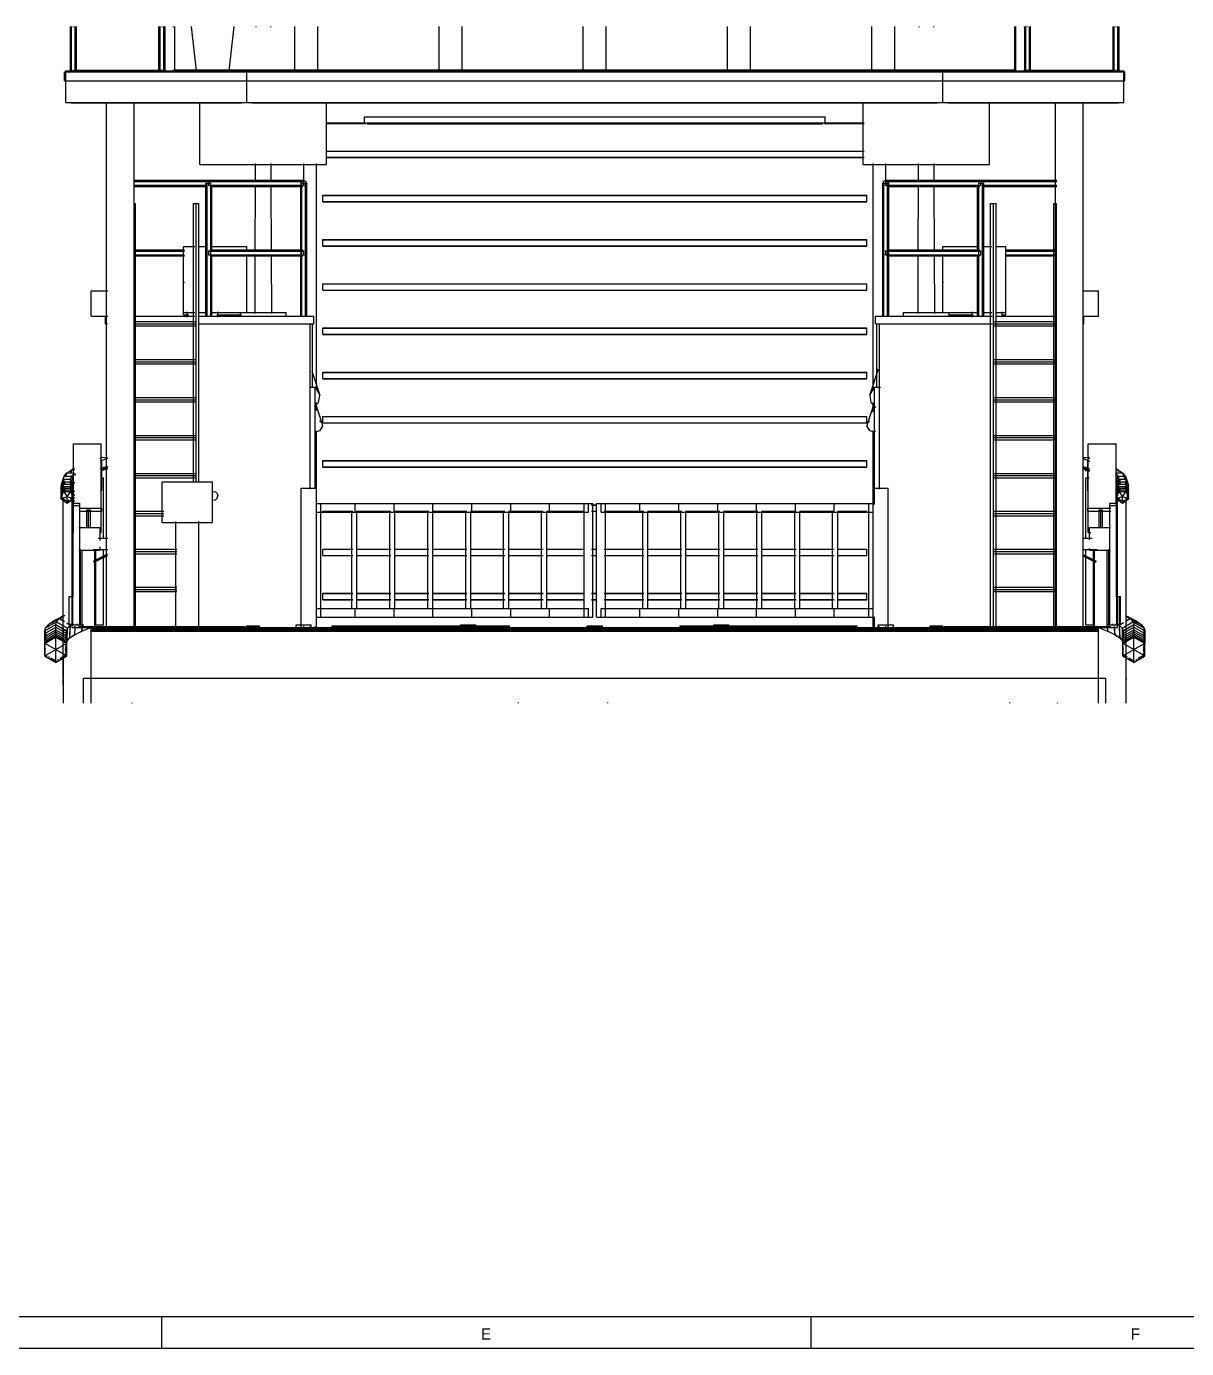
# Model space of a CAD drawing. Extents: x 5 to 836, y 5 to 589.
# Drawn here: x 399.2 to 582.5, y 5 to 214 of the extents above; entities that cross this region are included whole.
import ezdxf
from ezdxf.enums import TextEntityAlignment as Align

# ---------------------------------------------------------------- set-up
doc = ezdxf.new("R2010")
doc.units = 0
doc.linetypes.add('DASHED', pattern=[4.5, 3, -1.5])
for name, color, linetype in [('CUT', 7, 'CONTINUOUS'), ('DETAIL', 8, 'CONTINUOUS'), ('FRAME', 7, 'CONTINUOUS'), ('MARKING', 4, 'DASHED'), ('OUTLINE', 7, 'CONTINUOUS'), ('TEXT', 7, 'CONTINUOUS'), ('THIN', 7, 'CONTINUOUS')]:
    doc.layers.add(name, color=color, linetype=linetype)

msp = doc.modelspace()

# ---------------------------------------------------------------- linework, layer by layer
at = {"layer": 'CUT'}
for p, q in [((421, 207), (421, 214)), ((422.6, 207), (422.6, 214)), ((555.4, 207), (555.4, 214)), ((557, 207), (557, 214)), ((405.4, 207), (572.6, 207)), ((405.4, 202), (405.4, 207)), ((407, 207.01), (407, 207.1)), ((407, 207.1), (421, 207.1)), ((422.6, 207.16), (555.4, 207.16)), ((422.6, 207.06), (555.4, 207.06)), ((434, 202), (434, 207)), ((544, 202), (544, 207)), ((557, 207.1), (571, 207.1)), ((571, 207), (571, 207.09)), ((572.6, 202), (572.6, 207)), ((405.4, 202), (572.6, 202)), ((406.2, 201.91), (406.2, 202)), ((406.2, 201.9), (433.2, 201.9)), ((433.2, 201.9), (433.2, 201.99)), ((434.8, 201.9), (434.8, 202)), ((434.8, 201.9), (543.2, 201.9)), ((543.2, 201.9), (543.2, 202)), ((544.8, 201.91), (544.8, 202)), ((544.8, 201.9), (571.8, 201.9)), ((571.8, 201.9), (571.8, 201.99)), ((404.65, 139.35), (405.01, 140.47)), ((405.01, 140.47), (406.19, 140.47)), ((406.19, 140.47), (406.55, 139.35)), ((571.45, 139.35), (571.81, 140.47)), ((571.81, 140.47), (572.99, 140.47)), ((572.99, 140.47), (573.35, 139.35)), ((404.65, 139.35), (405.6, 138.66)), ((405, 109.85), (405, 139.25)), ((405.6, 138.66), (406.55, 139.35)), ((406.4, 119), (406.4, 138.85)), ((571.45, 139.35), (572.4, 138.66)), ((571.6, 119), (571.6, 138.85)), ((572.4, 138.66), (573.35, 139.35)), ((573, 107), (573, 139.25)), ((407.4, 119.16), (433.8, 119.16)), ((434, 119.26), (436, 119.26)), ((434, 119.02), (434, 119.26)), ((436, 119.02), (436, 119.26)), ((487.8, 119.02), (487.8, 119.26)), ((487.8, 119.26), (490.2, 119.26)), ((490.2, 119.02), (490.2, 119.26)), ((542, 119.26), (544, 119.26)), ((542, 119.02), (542, 119.26)), ((544, 119.02), (544, 119.26)), ((544.2, 119.16), (570.59, 119.16)), ((402.07, 116.46), (403.8, 117.46)), ((403.8, 117.46), (405.53, 116.46)), ((406.4, 119), (571.6, 119)), ((409.4, 107), (409.4, 118.76)), ((409.4, 118.76), (568.6, 118.76)), ((409.4, 118.6), (568.6, 118.6)), ((409.4, 118.4), (568.6, 118.4)), ((434, 119.02), (436, 119.02)), ((487.8, 119.02), (490.2, 119.02)), ((542, 119.02), (544, 119.02)), ((568.6, 107), (568.6, 118.74)), ((572.47, 116.46), (574.2, 117.46)), ((574.2, 117.46), (575.93, 116.46)), ((402.07, 114.46), (402.07, 116.46)), ((405.53, 114.46), (405.53, 116.46)), ((572.47, 114.46), (572.47, 116.46)), ((575.93, 114.46), (575.93, 116.46)), ((402.07, 114.46), (403.8, 113.46)), ((403.8, 113.46), (405.53, 114.46)), ((572.47, 114.46), (574.2, 113.46)), ((574.2, 113.46), (575.93, 114.46)), ((408.2, 107), (408.2, 111)), ((408.2, 111), (569.8, 111)), ((569.8, 107), (569.8, 111)), ((405, 109.85), (405, 107))]:
    msp.add_line(p, q, dxfattribs=at)
at = {"layer": 'DETAIL'}
for p, q in [((406.12, 207), (406.12, 214)), ((406.31, 207), (406.31, 214)), ((406.6, 213.86), (406.6, 214)), ((406.89, 207), (406.89, 214)), ((407.08, 207), (407.08, 214)), ((420.12, 207), (420.12, 214)), ((420.31, 207), (420.31, 214)), ((420.6, 213.86), (420.6, 214)), ((420.89, 207), (420.89, 214)), ((421, 207), (421, 214)), ((421.08, 207), (421.08, 214)), ((422.42, 213.86), (422.42, 214)), ((422.6, 207), (422.6, 214)), ((441.58, 207), (441.58, 214)), ((445.22, 207), (445.22, 214)), ((464.38, 207), (464.38, 214)), ((468.02, 207), (468.02, 214)), ((487.18, 207), (487.18, 214)), ((490.82, 207), (490.82, 214)), ((509.98, 207), (509.98, 214)), ((513.62, 207), (513.62, 214)), ((532.78, 207), (532.78, 214)), ((536.42, 207), (536.42, 214)), ((555.4, 207), (555.4, 214)), ((555.58, 207), (555.58, 214)), ((556.92, 213.86), (556.92, 214)), ((557, 207), (557, 214)), ((557.11, 207), (557.11, 214)), ((557.4, 213.86), (557.4, 214)), ((557.69, 207), (557.69, 214)), ((557.88, 207), (557.88, 214)), ((570.92, 207), (570.92, 214)), ((571.11, 207), (571.11, 214)), ((571.4, 213.86), (571.4, 214)), ((571.69, 207), (571.69, 214)), ((571.88, 207), (571.88, 214)), ((405.4, 207), (572.6, 207)), ((405.4, 202), (405.4, 207)), ((406.6, 207), (406.6, 207.14)), ((420.6, 207), (420.6, 207.14)), ((422.42, 207), (422.42, 207.14)), ((434, 202), (434, 207)), ((544, 202), (544, 207)), ((556.92, 207), (556.92, 207.14)), ((557.4, 207), (557.4, 207.14)), ((571.4, 207), (571.4, 207.14)), ((572.6, 202), (572.6, 207)), ((405.2, 205.4), (405.2, 206.8)), ((405.2, 206.8), (572.8, 206.8)), ((405.2, 205.4), (572.8, 205.4)), ((572.8, 205.4), (572.8, 206.8)), ((405.4, 202), (572.6, 202)), ((426.6, 192.2), (426.6, 201.99)), ((446.6, 192.2), (446.6, 201.99)), ((531.4, 192.2), (531.4, 201.99)), ((551.4, 192.2), (551.4, 201.99)), ((446.54, 198.77), (531.6, 198.77)), ((446.54, 198.65), (452.83, 198.65)), ((452.6, 198.61), (452.6, 199.69)), ((453, 198.61), (525, 198.61)), ((525.31, 198.65), (531.6, 198.65)), ((525.4, 198.61), (525.4, 199.69)), ((443, 188.82), (443, 192.35)), ((445, 156.65), (445, 192.35)), ((446.56, 194.3), (531.58, 194.3)), ((446.56, 194.26), (531.58, 194.26)), ((446.56, 193.31), (531.58, 193.31)), ((446.56, 193.26), (531.58, 193.26)), ((533, 156.51), (533, 192.35)), ((535, 188.82), (535, 192.35)), ((426.6, 192.2), (446.6, 192.2)), ((531.4, 192.2), (551.4, 192.2)), ((416.08, 189.68), (443, 189.68)), ((416.08, 189.49), (443, 189.49)), ((416.08, 188.91), (427.66, 188.91)), ((416.08, 188.72), (427.66, 188.72)), ((427.52, 189.2), (428.38, 189.2)), ((427.52, 168.2), (427.52, 189.2)), ((427.71, 168.2), (427.71, 189.2)), ((428, 188.82), (428, 189.68)), ((428, 188.91), (443, 188.91)), ((428.14, 188.72), (442.86, 188.72)), ((428.29, 168.2), (428.29, 189.2)), ((428.48, 178.49), (428.48, 188.92)), ((442.52, 189.05), (442.71, 189.6)), ((442.52, 189.05), (442.81, 188.84)), ((442.52, 178.49), (442.52, 188.92)), ((442.62, 189.2), (443.48, 189.2)), ((442.71, 189.6), (443.29, 189.6)), ((442.71, 168.2), (442.71, 189.2)), ((443.1, 188.77), (443.48, 189.05)), ((443.29, 189.6), (443.48, 189.05)), ((443.29, 168.2), (443.29, 189.2)), ((443.48, 168.2), (443.48, 189.2)), ((534.52, 189.05), (534.71, 189.6)), ((534.52, 189.2), (535.38, 189.2)), ((534.52, 168.2), (534.52, 189.2)), ((534.52, 189.05), (534.81, 188.84)), ((534.71, 189.6), (535.29, 189.6)), ((534.71, 168.2), (534.71, 189.2)), ((535, 189.68), (562.06, 189.68)), ((535, 189.49), (562.06, 189.49)), ((535, 188.91), (550, 188.91)), ((535.1, 188.77), (535.48, 189.05)), ((535.14, 188.72), (549.86, 188.72)), ((535.29, 189.6), (535.48, 189.05)), ((535.29, 168.2), (535.29, 189.2)), ((535.48, 178.49), (535.48, 188.92)), ((549.52, 178.49), (549.52, 188.92)), ((549.62, 189.2), (550.48, 189.2)), ((549.71, 168.2), (549.71, 189.2)), ((550, 188.82), (550, 189.68)), ((550.29, 168.2), (550.29, 189.2)), ((550.34, 188.91), (562.06, 188.91)), ((550.34, 188.72), (562.06, 188.72)), ((550.48, 168.2), (550.48, 189.2)), ((446, 186.27), (446, 187.31)), ((446, 187.31), (532, 187.31)), ((446, 187.27), (532, 187.27)), ((446, 186.31), (532, 186.31)), ((446, 186.27), (532, 186.27)), ((532, 186.27), (532, 187.31)), ((416.11, 186), (416.43, 186)), ((416.43, 119), (416.43, 186)), ((425.57, 186), (426.43, 186)), ((425.57, 141.94), (425.57, 186)), ((426, 141.94), (426, 186)), ((426.43, 141.94), (426.43, 186)), ((551.57, 186), (552.43, 186)), ((551.57, 119), (551.57, 186)), ((552, 119), (552, 186)), ((552.43, 119), (552.43, 186)), ((561.57, 186), (562, 186)), ((561.57, 119), (561.57, 186)), ((562, 119), (562, 186)), ((446, 179.28), (446, 180.32)), ((446, 180.32), (532, 180.32)), ((446, 180.28), (532, 180.28)), ((532, 179.28), (532, 180.32)), ((416.36, 178.68), (424.17, 178.68)), ((416.36, 178.49), (424.17, 178.49)), ((416.36, 177.91), (424.17, 177.91)), ((416.36, 177.72), (424.17, 177.72)), ((424, 168.4), (424, 179.2)), ((428, 177.82), (428, 178.58)), ((428, 178.49), (443, 178.49)), ((428, 177.91), (443, 177.91)), ((428.14, 178.68), (442.86, 178.68)), ((428.14, 177.72), (442.86, 177.72)), ((428.48, 168.2), (428.48, 177.94)), ((434, 178.5), (434, 179.2)), ((434, 168.67), (434, 177.96)), ((442.52, 178.05), (442.71, 178.6)), ((442.52, 178.05), (442.81, 177.84)), ((442.52, 168.2), (442.52, 177.94)), ((442.71, 178.6), (442.82, 178.6)), ((443, 177.82), (443, 178.58)), ((443.1, 177.77), (443.48, 178.05)), ((443.18, 178.6), (443.29, 178.6)), ((443.29, 178.6), (443.48, 178.05)), ((446, 179.32), (532, 179.32)), ((446, 179.28), (532, 179.28)), ((534.52, 178.05), (534.71, 178.6)), ((534.52, 178.05), (534.81, 177.84)), ((534.71, 178.6), (534.82, 178.6)), ((535, 177.82), (535, 178.58)), ((535, 178.49), (550, 178.49)), ((535, 177.91), (550, 177.91)), ((535.1, 177.77), (535.48, 178.05)), ((535.14, 178.68), (549.86, 178.68)), ((535.14, 177.72), (549.86, 177.72)), ((535.18, 178.6), (535.29, 178.6)), ((535.29, 178.6), (535.48, 178.05)), ((535.48, 168.2), (535.48, 177.94)), ((544, 178.5), (544, 179.2)), ((544, 168.67), (544, 177.96)), ((549.52, 168.2), (549.52, 177.94)), ((550, 177.82), (550, 178.58)), ((553.97, 178.68), (561.78, 178.68)), ((553.97, 178.49), (561.78, 178.49)), ((553.97, 177.91), (561.78, 177.91)), ((553.97, 177.72), (561.78, 177.72)), ((554, 168.4), (554, 179.2)), ((424, 173.6), (424.14, 173.6)), ((544, 173.6), (544.14, 173.6)), ((409.4, 168.2), (409.4, 172.2)), ((409.4, 172.2), (412.03, 172.2)), ((446, 172.29), (446, 173.33)), ((446, 173.33), (532, 173.33)), ((446, 173.29), (532, 173.29)), ((446, 172.33), (532, 172.33)), ((446, 172.29), (532, 172.29)), ((532, 172.29), (532, 173.33)), ((566.11, 172.2), (568.6, 172.2)), ((568.6, 168.2), (568.6, 172.2)), ((409.4, 168.2), (412.03, 168.2)), ((411.69, 167), (411.69, 168.2)), ((416.14, 167.35), (426, 167.35)), ((416.3, 168.2), (425.78, 168.2)), ((424, 168.4), (424.83, 168.4)), ((426.33, 168.2), (444.6, 168.2)), ((429.28, 168.4), (433.17, 168.4)), ((433, 168.2), (433, 168.8)), ((433, 168.8), (440.2, 168.8)), ((440.2, 168.2), (440.2, 168.8)), ((444.6, 167), (444.6, 168.2)), ((533.4, 168.2), (551.81, 168.2)), ((533.4, 167), (533.4, 168.2)), ((537.8, 168.8), (545, 168.8)), ((537.8, 168.2), (537.8, 168.8)), ((544.97, 168.4), (548.86, 168.4)), ((545, 168.2), (545, 168.8)), ((552, 167.35), (562, 167.35)), ((552.36, 168.2), (561.84, 168.2)), ((553.31, 168.4), (554, 168.4)), ((566.11, 168.2), (568.6, 168.2)), ((566.31, 167), (566.31, 168.2)), ((411.69, 167), (411.97, 167)), ((416.14, 167), (426, 167)), ((416.14, 166.65), (426, 166.65)), ((426.33, 167), (444.6, 167)), ((444, 140.83), (444, 167)), ((444.4, 157), (444.4, 167)), ((446, 165.3), (446, 166.34)), ((446, 166.34), (532, 166.34)), ((446, 166.3), (532, 166.3)), ((446, 165.34), (532, 165.34)), ((446, 165.3), (532, 165.3)), ((532, 165.3), (532, 166.34)), ((533.4, 167), (551.81, 167)), ((533.6, 157), (533.6, 167)), ((534, 140.83), (534, 167)), ((552, 167), (562, 167)), ((552, 166.65), (562, 166.65)), ((566.17, 167), (566.31, 167)), ((416.14, 161.35), (426, 161.35)), ((416.14, 161), (426, 161)), ((552, 161.35), (562, 161.35)), ((552, 161), (562, 161)), ((416.14, 160.65), (426, 160.65)), ((446, 158.31), (446, 159.35)), ((446, 159.35), (532, 159.35)), ((446, 159.31), (532, 159.31)), ((532, 158.31), (532, 159.35)), ((552, 160.65), (562, 160.65)), ((443.98, 157), (444.8, 157)), ((444.8, 140.93), (444.8, 157)), ((446, 158.35), (532, 158.35)), ((446, 158.31), (532, 158.31)), ((533.2, 157), (534.16, 157)), ((533.2, 138.42), (533.2, 157)), ((416.14, 155.35), (426, 155.35)), ((416.14, 155), (426, 155)), ((444.95, 156.73), (445.52, 155.71)), ((445.34, 154.55), (445.52, 155.71)), ((532.48, 155.71), (533.05, 156.73)), ((532.48, 155.71), (532.66, 154.55)), ((552, 155.35), (562, 155.35)), ((552, 155), (562, 155)), ((416.14, 154.65), (426, 154.65)), ((444.67, 153.88), (445.34, 154.55)), ((445, 153.29), (445, 154.57)), ((532.66, 154.55), (533.42, 153.78)), ((533, 153.01), (533, 154.57)), ((552, 154.65), (562, 154.65)), ((445.47, 151.65), (445.8, 151.47)), ((445.59, 150.14), (445.98, 150.78)), ((445.8, 151.47), (445.98, 150.78)), ((446, 151.32), (446, 152.36)), ((446, 152.36), (532, 152.36)), ((446, 152.32), (532, 152.32)), ((446, 151.36), (532, 151.36)), ((446, 151.32), (532, 151.32)), ((532, 151.32), (532, 152.36)), ((532.02, 150.78), (532.2, 151.47)), ((532.02, 150.78), (532.41, 150.14)), ((532.2, 151.47), (532.42, 151.59)), ((416.14, 149.35), (426, 149.35)), ((416.14, 149), (426, 149)), ((416.14, 148.65), (426, 148.65)), ((444.75, 150), (444.85, 149.94)), ((444.85, 149.94), (445.59, 150.14)), ((445, 118.89), (445, 150.09)), ((532.41, 150.14), (533.15, 149.94)), ((533, 118.89), (533, 150.09)), ((533.15, 149.94), (533.36, 150.06)), ((552, 149.35), (562, 149.35)), ((552, 149), (562, 149)), ((552, 148.65), (562, 148.65)), ((406.6, 134), (406.6, 148)), ((406.6, 148), (411, 148)), ((411, 134), (411, 148)), ((567, 148), (571.4, 148)), ((567, 134), (567, 148)), ((571.4, 138.44), (571.4, 148)), ((410.86, 145.65), (410.97, 145.89)), ((410.87, 145.65), (410.98, 145.89)), ((410.89, 145.33), (412.01, 145.73)), ((410.9, 144.1), (412.02, 144.5)), ((410.97, 145.89), (412, 145.79)), ((410.98, 145.89), (411.08, 145.93)), ((410.98, 145.89), (412.01, 145.78)), ((411.03, 145.81), (411.08, 145.93)), ((411.08, 145.93), (411.98, 145.83)), ((411.29, 144.24), (411.48, 144.07)), ((411.38, 144.03), (411.94, 144.36)), ((411.39, 144.03), (412.06, 144.43)), ((411.48, 144.07), (412.04, 144.4)), ((446, 144.33), (446, 145.37)), ((446, 145.37), (532, 145.37)), ((446, 145.33), (532, 145.33)), ((446, 144.37), (532, 144.37)), ((446, 144.33), (532, 144.33)), ((532, 144.33), (532, 145.37)), ((566.07, 144.33), (566.52, 144.07)), ((566.1, 144.45), (567.22, 144.05)), ((566.12, 145.8), (567.02, 145.89)), ((566.12, 145.69), (567.24, 145.29)), ((566.13, 145.8), (567.03, 145.89)), ((566.15, 145.85), (566.92, 145.93)), ((566.17, 144.3), (566.61, 144.03)), ((566.17, 144.3), (566.62, 144.03)), ((566.92, 145.93), (567.02, 145.89)), ((566.92, 145.93), (567.03, 145.69)), ((567.02, 145.89), (567.13, 145.65)), ((567.03, 145.89), (567.16, 145.84)), ((567.03, 145.89), (567.14, 145.65)), ((404.65, 141.33), (405.01, 142.45)), ((404.65, 141.34), (405.02, 142.45)), ((404.74, 141.82), (405.13, 142.93)), ((404.74, 141.82), (405.19, 142.32)), ((404.75, 141.8), (405.12, 142.92)), ((405.01, 140.47), (405.01, 142.45)), ((405.01, 142.45), (406.19, 142.45)), ((405.02, 142.45), (405.12, 142.92)), ((405.02, 142.45), (406.19, 142.45)), ((405.12, 142.92), (406.29, 142.91)), ((405.13, 142.93), (405.57, 143.43)), ((405.13, 142.93), (406.31, 142.9)), ((405.18, 142.34), (405.23, 142.46)), ((405.19, 142.32), (405.23, 142.44)), ((405.36, 142.83), (405.59, 143.44)), ((405.36, 142.81), (405.57, 143.43)), ((405.57, 143.43), (406.75, 143.4)), ((405.59, 143.44), (406.39, 143.98)), ((405.59, 143.44), (406.76, 143.39)), ((406.04, 142.25), (406.19, 142.45)), ((406.19, 142.45), (406.29, 142.91)), ((406.19, 140.47), (406.19, 142.45)), ((406.19, 142.45), (406.55, 141.33)), ((406.19, 142.45), (406.55, 141.33)), ((406.21, 143.49), (406.39, 143.98)), ((406.22, 143.51), (406.4, 143.99)), ((406.29, 142.91), (406.61, 141.91)), ((406.31, 142.9), (406.75, 143.4)), ((406.31, 142.9), (406.61, 141.9)), ((406.39, 143.98), (406.78, 143.97)), ((406.4, 143.99), (406.75, 144.17)), ((406.4, 143.99), (406.79, 143.97)), ((406.75, 143.4), (406.86, 143.03)), ((406.76, 143.39), (406.8, 143.27)), ((410.89, 143.85), (411.39, 144.03)), ((410.96, 142.67), (411.36, 142.67)), ((411.28, 144.12), (411.38, 144.03)), ((411.29, 144.12), (411.39, 144.03)), ((411.36, 133.05), (411.36, 142.67)), ((411.38, 144.03), (411.48, 144.07)), ((416.14, 143.35), (426, 143.35)), ((416.14, 143), (426, 143)), ((416.14, 142.67), (426, 142.67)), ((552, 143.35), (562, 143.35)), ((552, 143), (562, 143)), ((552, 142.67), (562, 142.67)), ((566.52, 144.07), (566.61, 144.15)), ((566.52, 144.07), (566.62, 144.03)), ((566.61, 144.03), (566.71, 144.12)), ((566.61, 144.03), (567.23, 143.81)), ((566.62, 144.03), (566.72, 144.12)), ((566.64, 142.67), (567.17, 142.67)), ((566.64, 133.05), (566.64, 142.67)), ((571.34, 143.98), (571.6, 143.99)), ((571.34, 143.3), (571.69, 142.9)), ((571.35, 143.97), (571.61, 143.98)), ((571.37, 144.11), (571.6, 143.99)), ((571.37, 143.4), (572.41, 143.44)), ((571.38, 143.41), (572.43, 143.43)), ((571.39, 141.91), (571.71, 142.91)), ((571.45, 141.33), (571.81, 142.45)), ((571.49, 141.45), (571.81, 142.45)), ((571.51, 142.27), (571.69, 142.9)), ((571.6, 143.99), (571.74, 143.63)), ((571.61, 143.98), (572.41, 143.44)), ((571.61, 143.98), (571.75, 143.62)), ((571.69, 142.9), (572.87, 142.93)), ((571.71, 142.91), (572.88, 142.92)), ((571.71, 142.91), (571.81, 142.45)), ((571.81, 142.45), (572.99, 142.45)), ((571.81, 140.47), (571.81, 142.45)), ((571.81, 142.45), (572.03, 142.15)), ((571.81, 142.45), (572.98, 142.45)), ((572.41, 143.44), (572.77, 142.46)), ((572.43, 143.43), (572.87, 142.93)), ((572.43, 143.43), (572.77, 142.44)), ((572.87, 142.93), (573.26, 141.82)), ((572.88, 142.92), (572.98, 142.45)), ((572.88, 142.92), (573.25, 141.8)), ((572.9, 142.22), (573.26, 141.82)), ((572.98, 142.45), (573.35, 141.34)), ((572.99, 140.47), (572.99, 142.45)), ((572.99, 142.45), (573.35, 141.33)), ((404.65, 140.91), (405.01, 142.03)), ((404.65, 141.34), (404.75, 141.8)), ((404.65, 140.52), (405.01, 141.64)), ((404.65, 141.34), (404.86, 141.18)), ((404.65, 139.35), (404.65, 141.33)), ((404.65, 141.33), (404.86, 141.18)), ((404.65, 140.18), (405.01, 141.3)), ((404.65, 139.88), (405.01, 141)), ((404.65, 140.91), (404.77, 140.95)), ((404.65, 140.91), (404.86, 140.75)), ((404.65, 139.62), (405.01, 140.73)), ((404.65, 140.52), (405.01, 140.64)), ((404.65, 140.52), (404.86, 140.37)), ((404.65, 139.4), (405.01, 140.51)), ((404.65, 140.18), (404.86, 140.03)), ((404.74, 141.82), (404.95, 141.66)), ((404.75, 141.8), (404.96, 141.64)), ((405.01, 142.03), (406.19, 142.03)), ((405.01, 142.03), (405.23, 141.72)), ((405.01, 141.64), (406.19, 141.64)), ((405.01, 141.3), (406.19, 141.3)), ((405.01, 141.3), (405.16, 141.1)), ((405.01, 141), (406.19, 141)), ((405.01, 141), (405.23, 140.69)), ((405.01, 140.73), (406.19, 140.73)), ((405.01, 140.73), (405.23, 140.43)), ((405.01, 140.51), (406.19, 140.51)), ((405.01, 140.51), (405.6, 139.7)), ((405.6, 139.7), (406.19, 140.51)), ((406.04, 141.82), (406.19, 142.03)), ((406.04, 141.1), (406.19, 141.3)), ((406.11, 140.9), (406.19, 141)), ((406.11, 140.63), (406.19, 140.73)), ((406.19, 142.03), (406.55, 140.91)), ((406.19, 141.64), (406.55, 140.52)), ((406.19, 141.3), (406.55, 140.18)), ((406.19, 141), (406.55, 139.88)), ((406.19, 140.73), (406.55, 139.62)), ((406.19, 140.51), (406.55, 139.4)), ((406.31, 140.98), (406.55, 140.91)), ((406.31, 140.6), (406.55, 140.52)), ((406.34, 141.18), (406.55, 141.33)), ((406.34, 141.17), (406.55, 141.33)), ((406.34, 140.75), (406.55, 140.91)), ((406.34, 140.37), (406.55, 140.52)), ((406.34, 140.03), (406.55, 140.18)), ((406.34, 140.03), (406.55, 140.18)), ((406.53, 139.86), (406.53, 140.55)), ((406.53, 140.55), (406.8, 140.55)), ((406.55, 141.33), (406.65, 141.79)), ((406.55, 139.35), (406.55, 141.33)), ((406.73, 141.87), (406.82, 141.98)), ((420.6, 135.6), (420.6, 142)), ((420.6, 142), (428.6, 142)), ((428.6, 135.6), (428.6, 142)), ((442.6, 141), (445, 141)), ((442.6, 118.65), (442.6, 141)), ((533, 141), (535.4, 141)), ((535.4, 118.65), (535.4, 141)), ((571.45, 140.91), (571.81, 142.03)), ((571.45, 140.52), (571.81, 141.64)), ((571.45, 141.23), (571.45, 141.33)), ((571.45, 139.88), (571.81, 141)), ((571.45, 139.62), (571.81, 140.73)), ((571.45, 140.41), (571.45, 140.52)), ((571.45, 139.4), (571.81, 140.51)), ((571.49, 140.31), (571.81, 141.3)), ((571.69, 140.6), (571.81, 140.64)), ((571.81, 142.03), (572.99, 142.03)), ((571.81, 142.03), (572.03, 141.72)), ((571.81, 141.64), (572.99, 141.64)), ((571.81, 141.3), (572.99, 141.3)), ((571.81, 141.3), (571.96, 141.1)), ((571.81, 141), (572.99, 141)), ((571.81, 141), (572.03, 140.69)), ((571.81, 140.73), (572.99, 140.73)), ((571.81, 140.73), (572.03, 140.43)), ((571.81, 140.51), (572.99, 140.51)), ((571.81, 140.51), (572.4, 139.7)), ((572.4, 139.7), (572.99, 140.51)), ((572.84, 141.82), (572.99, 142.03)), ((572.84, 141.1), (572.99, 141.3)), ((572.91, 140.9), (572.99, 141)), ((572.91, 140.63), (572.99, 140.73)), ((572.99, 142.03), (573.35, 140.91)), ((572.99, 141.64), (573.35, 140.52)), ((572.99, 141.3), (573.35, 140.18)), ((572.99, 141), (573.35, 139.88)), ((572.99, 140.73), (573.35, 139.62)), ((572.99, 140.51), (573.35, 139.4)), ((573.11, 140.98), (573.35, 140.91)), ((573.11, 140.6), (573.35, 140.52)), ((573.14, 141.18), (573.35, 141.34)), ((573.14, 141.18), (573.35, 141.33)), ((573.14, 140.75), (573.35, 140.91)), ((573.14, 140.37), (573.35, 140.52)), ((573.14, 140.03), (573.35, 140.18)), ((573.15, 141.74), (573.26, 141.82)), ((573.15, 141.72), (573.25, 141.8)), ((573.25, 141.8), (573.35, 141.34)), ((573.35, 139.35), (573.35, 141.33)), ((404.65, 139.88), (404.77, 139.92)), ((404.65, 139.88), (404.86, 139.73)), ((404.65, 139.4), (405.6, 139.7)), ((404.65, 139.62), (404.77, 139.66)), ((404.65, 139.62), (405.39, 139.08)), ((404.65, 139.4), (405.6, 138.7)), ((405.6, 138.66), (405.6, 139.7)), ((405.6, 139.7), (406.55, 139.4)), ((405.6, 138.7), (406.55, 139.4)), ((405.6, 138.93), (405.92, 139.16)), ((406.13, 139.31), (406.55, 139.62)), ((406.31, 139.96), (406.55, 139.88)), ((406.31, 139.69), (406.55, 139.62)), ((406.34, 139.72), (406.55, 139.88)), ((406.4, 119.4), (406.4, 139.97)), ((406.4, 139.97), (406.8, 139.97)), ((406.4, 139.46), (406.8, 139.46)), ((406.4, 139.01), (406.8, 139.01)), ((406.4, 138.62), (407.6, 138.62)), ((406.4, 138.29), (407.6, 138.29)), ((406.53, 123.85), (406.53, 139.3)), ((407.6, 119.4), (407.6, 138.62)), ((444.94, 138.6), (488.7, 138.6)), ((445.7, 120.6), (445.7, 138.6)), ((451.14, 137.2), (451.14, 138.6)), ((457.29, 137.2), (457.29, 138.6)), ((463.43, 137.2), (463.43, 138.6)), ((469.57, 137.2), (469.57, 138.6)), ((475.71, 137.2), (475.71, 138.6)), ((481.86, 137.2), (481.86, 138.6)), ((487.3, 120.6), (487.3, 138.6)), ((488, 137.2), (488, 138.6)), ((488.51, 138.38), (489.35, 138.38)), ((488.51, 138.34), (489.35, 138.34)), ((488.7, 120.6), (488.7, 138.6)), ((489.3, 138.6), (533.19, 138.6)), ((489.3, 120.6), (489.3, 138.6)), ((490, 137.2), (490, 138.6)), ((490.7, 120.6), (490.7, 138.6)), ((496.14, 137.2), (496.14, 138.6)), ((502.29, 137.2), (502.29, 138.6)), ((508.43, 137.2), (508.43, 138.6)), ((514.57, 137.2), (514.57, 138.6)), ((520.71, 137.2), (520.71, 138.6)), ((526.86, 137.2), (526.86, 138.6)), ((532.3, 120.6), (532.3, 138.6)), ((570.4, 138.62), (571.6, 138.62)), ((570.4, 119.4), (570.4, 138.62)), ((570.4, 138.29), (571.6, 138.29)), ((571.33, 139.01), (571.6, 139.01)), ((571.45, 139.88), (571.57, 139.92)), ((571.45, 139.35), (571.45, 139.88)), ((571.45, 139.88), (571.66, 139.72)), ((571.45, 139.4), (572.4, 139.7)), ((571.45, 139.62), (571.57, 139.66)), ((571.45, 139.62), (572.19, 139.08)), ((571.45, 139.4), (572.4, 138.7)), ((571.47, 123.85), (571.47, 139.3)), ((571.6, 119.4), (571.6, 139.32)), ((572.4, 138.66), (572.4, 139.7)), ((572.4, 139.7), (573.35, 139.4)), ((572.4, 138.7), (573.35, 139.4)), ((572.4, 138.93), (572.72, 139.16)), ((572.93, 139.31), (573.35, 139.62)), ((573.11, 139.96), (573.35, 139.88)), ((573.11, 139.69), (573.35, 139.62)), ((573.14, 139.73), (573.35, 139.88)), ((407.57, 137.85), (411.09, 137.85)), ((407.57, 137.35), (411.09, 137.35)), ((408.72, 137.6), (409.28, 137.6)), ((408.72, 134.8), (408.72, 137.6)), ((409, 134.8), (409, 137.6)), ((409.28, 134.8), (409.28, 137.6)), ((416.14, 137.35), (420.86, 137.35)), ((416.14, 137), (420.86, 137)), ((416.14, 136.65), (420.86, 136.65)), ((445, 137.2), (488, 137.2)), ((446, 137.34), (446, 137.38)), ((446, 137.38), (450.75, 137.38)), ((446, 137.35), (450.75, 137.35)), ((450.6, 122), (450.6, 137.2)), ((451.31, 137.38), (456.77, 137.38)), ((451.31, 137.35), (456.77, 137.35)), ((451.4, 122), (451.4, 137.2)), ((456.6, 122), (456.6, 137.2)), ((457.33, 137.38), (462.78, 137.38)), ((457.33, 137.35), (462.78, 137.35)), ((457.4, 122), (457.4, 137.2)), ((462.6, 122), (462.6, 137.2)), ((463.34, 137.38), (468.79, 137.38)), ((463.34, 137.35), (468.79, 137.35)), ((463.4, 122), (463.4, 137.2)), ((468.6, 122), (468.6, 137.2)), ((469.35, 137.38), (474.81, 137.38)), ((469.35, 137.35), (474.81, 137.35)), ((469.4, 122), (469.4, 137.2)), ((474.6, 122), (474.6, 137.2)), ((475.37, 137.38), (480.82, 137.38)), ((475.37, 137.35), (480.82, 137.35)), ((475.4, 122), (475.4, 137.2)), ((480.6, 122), (480.6, 137.2)), ((481.38, 137.38), (487.39, 137.38)), ((481.38, 137.35), (487.39, 137.35)), ((481.4, 122), (481.4, 137.2)), ((488.51, 137.38), (489.35, 137.38)), ((488.51, 137.35), (489.35, 137.35)), ((490, 137.2), (533, 137.2)), ((490.47, 137.38), (496.76, 137.38)), ((490.47, 137.35), (496.76, 137.35)), ((496.6, 122), (496.6, 137.2)), ((497.32, 137.38), (502.77, 137.38)), ((497.32, 137.35), (502.77, 137.35)), ((497.4, 122), (497.4, 137.2)), ((502.6, 122), (502.6, 137.2)), ((503.33, 137.38), (508.79, 137.38)), ((503.33, 137.35), (508.79, 137.35)), ((503.4, 122), (503.4, 137.2)), ((508.6, 122), (508.6, 137.2)), ((509.35, 137.38), (514.8, 137.38)), ((509.35, 137.35), (514.8, 137.35)), ((509.4, 122), (509.4, 137.2)), ((514.6, 122), (514.6, 137.2)), ((515.36, 137.38), (520.81, 137.38)), ((515.36, 137.35), (520.81, 137.35)), ((515.4, 122), (515.4, 137.2)), ((520.6, 122), (520.6, 137.2)), ((521.37, 137.38), (526.83, 137.38)), ((521.37, 137.35), (526.83, 137.35)), ((521.4, 122), (521.4, 137.2)), ((526.6, 122), (526.6, 137.2)), ((527.39, 137.38), (532, 137.38)), ((527.39, 137.35), (532, 137.35)), ((527.4, 122), (527.4, 137.2)), ((532, 137.34), (532, 137.38)), ((552, 137.35), (562, 137.35)), ((552, 137), (562, 137)), ((552, 136.65), (562, 136.65)), ((566.91, 137.85), (570.56, 137.85)), ((566.91, 137.35), (570.56, 137.35)), ((568.72, 137.6), (569.28, 137.6)), ((568.72, 134.8), (568.72, 137.6)), ((569, 134.8), (569, 137.6)), ((569.28, 134.8), (569.28, 137.6)), ((407.46, 134.8), (410.8, 134.8)), ((410.72, 134), (411, 134)), ((420.6, 135.6), (428.6, 135.6)), ((422.8, 119), (422.8, 135.72)), ((426.4, 119), (426.4, 135.72)), ((426.43, 119), (426.43, 135.78)), ((567, 134), (567.41, 134)), ((567.2, 134.8), (570.54, 134.8)), ((407.46, 131.2), (410.8, 131.2)), ((407.73, 119.4), (407.73, 131.37)), ((409.75, 129.49), (411.99, 130.61)), ((409.8, 129.4), (412.03, 130.52)), ((409.85, 129.31), (411.96, 130.36)), ((410.16, 119.4), (410.16, 131.38)), ((411.36, 119.4), (411.36, 131.38)), ((416.14, 131.35), (422.94, 131.35)), ((416.14, 131), (422.94, 131)), ((416.14, 130.65), (422.94, 130.65)), ((446, 130.35), (446, 131.39)), ((446, 131.39), (450.75, 131.39)), ((446, 131.35), (450.75, 131.35)), ((446, 130.39), (450.75, 130.39)), ((446, 130.35), (450.75, 130.35)), ((451.31, 131.39), (456.77, 131.39)), ((451.31, 131.35), (456.77, 131.35)), ((451.31, 130.39), (456.77, 130.39)), ((451.31, 130.35), (456.77, 130.35)), ((457.33, 131.39), (462.78, 131.39)), ((457.33, 131.35), (462.78, 131.35)), ((457.33, 130.39), (462.78, 130.39)), ((457.33, 130.35), (462.78, 130.35)), ((463.34, 131.39), (468.79, 131.39)), ((463.34, 131.35), (468.79, 131.35)), ((463.34, 130.39), (468.79, 130.39)), ((463.34, 130.35), (468.79, 130.35)), ((469.35, 131.39), (474.81, 131.39)), ((469.35, 131.35), (474.81, 131.35)), ((469.35, 130.39), (474.81, 130.39)), ((469.35, 130.35), (474.81, 130.35)), ((475.37, 131.39), (480.82, 131.39)), ((475.37, 131.35), (480.82, 131.35)), ((475.37, 130.39), (480.82, 130.39)), ((475.37, 130.35), (480.82, 130.35)), ((481.38, 131.39), (487.39, 131.39)), ((481.38, 131.35), (487.39, 131.35)), ((481.38, 130.39), (487.39, 130.39)), ((481.38, 130.35), (487.39, 130.35)), ((488.51, 131.39), (489.35, 131.39)), ((488.51, 131.35), (489.35, 131.35)), ((488.51, 130.39), (489.35, 130.39)), ((488.51, 130.35), (489.35, 130.35)), ((490.47, 131.39), (496.76, 131.39)), ((490.47, 131.35), (496.76, 131.35)), ((490.47, 130.39), (496.76, 130.39)), ((490.47, 130.35), (496.76, 130.35)), ((497.32, 131.39), (502.77, 131.39)), ((497.32, 131.35), (502.77, 131.35)), ((497.32, 130.39), (502.77, 130.39)), ((497.32, 130.35), (502.77, 130.35)), ((503.33, 131.39), (508.79, 131.39)), ((503.33, 131.35), (508.79, 131.35)), ((503.33, 130.39), (508.79, 130.39)), ((503.33, 130.35), (508.79, 130.35)), ((509.35, 131.39), (514.8, 131.39)), ((509.35, 131.35), (514.8, 131.35)), ((509.35, 130.39), (514.8, 130.39)), ((509.35, 130.35), (514.8, 130.35)), ((515.36, 131.39), (520.81, 131.39)), ((515.36, 131.35), (520.81, 131.35)), ((515.36, 130.39), (520.81, 130.39)), ((515.36, 130.35), (520.81, 130.35)), ((521.37, 131.39), (526.83, 131.39)), ((521.37, 131.35), (526.83, 131.35)), ((521.37, 130.39), (526.83, 130.39)), ((521.37, 130.35), (526.83, 130.35)), ((527.39, 131.39), (532, 131.39)), ((527.39, 131.35), (532, 131.35)), ((527.39, 130.39), (532, 130.39)), ((527.39, 130.35), (532, 130.35)), ((532, 130.35), (532, 131.39)), ((552, 131.35), (562, 131.35)), ((552, 131), (562, 131)), ((552, 130.65), (562, 130.65)), ((566.09, 130.46), (568.2, 129.4)), ((566.14, 130.55), (568.25, 129.49)), ((566.17, 130.3), (568.15, 129.31)), ((566.64, 119.4), (566.64, 131.38)), ((567.2, 131.2), (570.54, 131.2)), ((567.84, 119.4), (567.84, 131.38)), ((570.27, 119.4), (570.27, 131.37)), ((409.75, 129.49), (409.85, 129.31)), ((568.15, 129.31), (568.25, 129.49)), ((405.9, 119.5), (405.9, 123.9)), ((405.9, 123.9), (406.56, 123.9)), ((406.5, 119.5), (406.5, 123.9)), ((416.14, 125.35), (422.94, 125.35)), ((416.14, 125), (422.94, 125)), ((416.14, 124.65), (422.94, 124.65)), ((446, 123.36), (446, 124.39)), ((446, 124.39), (450.75, 124.39)), ((446, 124.35), (450.75, 124.35)), ((446, 123.4), (450.75, 123.4)), ((446, 123.36), (450.75, 123.36)), ((451.31, 124.39), (456.77, 124.39)), ((451.31, 124.35), (456.77, 124.35)), ((451.31, 123.4), (456.77, 123.4)), ((451.31, 123.36), (456.77, 123.36)), ((457.33, 124.39), (462.78, 124.39)), ((457.33, 124.35), (462.78, 124.35)), ((457.33, 123.4), (462.78, 123.4)), ((457.33, 123.36), (462.78, 123.36)), ((463.34, 124.39), (468.79, 124.39)), ((463.34, 124.35), (468.79, 124.35)), ((463.34, 123.4), (468.79, 123.4)), ((463.34, 123.36), (468.79, 123.36)), ((469.35, 124.39), (474.81, 124.39)), ((469.35, 124.35), (474.81, 124.35)), ((469.35, 123.4), (474.81, 123.4)), ((469.35, 123.36), (474.81, 123.36)), ((475.37, 124.39), (480.82, 124.39)), ((475.37, 124.35), (480.82, 124.35)), ((475.37, 123.4), (480.82, 123.4)), ((475.37, 123.36), (480.82, 123.36)), ((481.38, 124.39), (487.39, 124.39)), ((481.38, 124.35), (487.39, 124.35)), ((481.38, 123.4), (487.39, 123.4)), ((481.38, 123.36), (487.39, 123.36)), ((488.51, 124.39), (489.35, 124.39)), ((488.51, 124.35), (489.35, 124.35)), ((488.51, 123.4), (489.35, 123.4)), ((488.51, 123.36), (489.35, 123.36)), ((490.47, 124.39), (496.76, 124.39)), ((490.47, 124.35), (496.76, 124.35)), ((490.47, 123.4), (496.76, 123.4)), ((490.47, 123.36), (496.76, 123.36)), ((497.32, 124.39), (502.77, 124.39)), ((497.32, 124.35), (502.77, 124.35)), ((497.32, 123.4), (502.77, 123.4)), ((497.32, 123.36), (502.77, 123.36)), ((503.33, 124.39), (508.79, 124.39)), ((503.33, 124.35), (508.79, 124.35)), ((503.33, 123.4), (508.79, 123.4)), ((503.33, 123.36), (508.79, 123.36)), ((509.35, 124.39), (514.8, 124.39)), ((509.35, 124.35), (514.8, 124.35)), ((509.35, 123.4), (514.8, 123.4)), ((509.35, 123.36), (514.8, 123.36)), ((515.36, 124.39), (520.81, 124.39)), ((515.36, 124.35), (520.81, 124.35)), ((515.36, 123.4), (520.81, 123.4)), ((515.36, 123.36), (520.81, 123.36)), ((521.37, 124.39), (526.83, 124.39)), ((521.37, 124.35), (526.83, 124.35)), ((521.37, 123.4), (526.83, 123.4)), ((521.37, 123.36), (526.83, 123.36)), ((527.39, 124.39), (532, 124.39)), ((527.39, 124.35), (532, 124.35)), ((527.39, 123.4), (532, 123.4)), ((527.39, 123.36), (532, 123.36)), ((532, 123.36), (532, 124.39)), ((552, 125.35), (562, 125.35)), ((552, 125), (562, 125)), ((552, 124.65), (562, 124.65)), ((571.5, 123.9), (572.1, 123.9)), ((571.5, 119.5), (571.5, 123.9)), ((571.92, 119.5), (571.92, 123.9)), ((572.1, 119.5), (572.1, 123.9)), ((445, 122), (488, 122)), ((451.14, 120.6), (451.14, 122)), ((457.29, 120.6), (457.29, 122)), ((463.43, 120.6), (463.43, 122)), ((469.57, 120.6), (469.57, 122)), ((475.71, 120.6), (475.71, 122)), ((481.86, 120.6), (481.86, 122)), ((488, 120.6), (488, 122)), ((490, 122), (533, 122)), ((490, 120.6), (490, 122)), ((496.14, 120.6), (496.14, 122)), ((502.29, 120.6), (502.29, 122)), ((508.43, 120.6), (508.43, 122)), ((514.57, 120.6), (514.57, 122)), ((520.71, 120.6), (520.71, 122)), ((526.86, 120.6), (526.86, 122)), ((402.07, 118.44), (403.8, 119.44)), ((402.07, 118.45), (403.81, 119.44)), ((402.17, 118.91), (403.91, 119.9)), ((402.19, 118.94), (403.94, 119.9)), ((402.19, 118.94), (402.63, 119.45)), ((402.63, 119.45), (404.39, 120.41)), ((402.63, 119.05), (402.63, 119.45)), ((402.64, 119.08), (402.65, 119.48)), ((402.65, 119.48), (404.42, 120.41)), ((402.65, 119.48), (403.45, 120.02)), ((403.44, 119.62), (403.45, 120.02)), ((403.45, 120.02), (405.22, 120.95)), ((403.45, 119.65), (403.47, 120.05)), ((403.47, 120.05), (405.26, 120.95)), ((403.47, 120.05), (404.63, 120.63)), ((403.8, 113.46), (403.8, 119.44)), ((403.8, 119.44), (405.53, 118.44)), ((403.81, 119.44), (403.91, 119.9)), ((403.81, 119.44), (405.54, 118.43)), ((403.91, 119.9), (405.64, 118.89)), ((403.94, 119.9), (404.39, 120.41)), ((403.94, 119.9), (405.65, 118.86)), ((404.39, 120.41), (405.19, 119.92)), ((404.42, 120.41), (405.22, 120.95)), ((404.42, 120.41), (405.21, 119.91)), ((404.61, 120.24), (404.63, 120.63)), ((404.62, 120.27), (404.65, 120.66)), ((404.63, 120.63), (405.22, 120.93)), ((404.65, 120.66), (405.25, 120.95)), ((404.65, 120.66), (405.15, 120.87)), ((405.53, 119.71), (406.1, 119.37)), ((405.55, 119.69), (406.11, 119.34)), ((405.65, 118.86), (406.1, 119.37)), ((405.9, 119.5), (406.68, 119.5)), ((406.03, 117.34), (406.11, 119.34)), ((406.05, 117.37), (406.1, 119.37)), ((406.11, 119.34), (406.46, 119.57)), ((406.4, 119.4), (408.25, 119.4)), ((406.53, 119.4), (406.53, 119.54)), ((406.81, 117.85), (406.89, 119.18)), ((407.18, 119.4), (407.18, 119.54)), ((409.44, 119.01), (409.94, 119.18)), ((409.44, 119.01), (409.45, 119.14)), ((409.46, 119.03), (409.47, 119.17)), ((410.16, 119.4), (411.36, 119.4)), ((412.09, 119), (412.09, 119.14)), ((415.57, 119), (415.57, 119.14)), ((416, 119), (416, 119.14)), ((425.57, 119), (425.57, 119.14)), ((426, 119), (426, 119.14)), ((434, 119.26), (436, 119.26)), ((434, 119.02), (434, 119.26)), ((436, 119.02), (436, 119.26)), ((441.8, 119.4), (444.2, 119.4)), ((443, 118.89), (443, 119.17)), ((444, 119), (444, 119.14)), ((444.8, 119), (444.8, 119.14)), ((444.94, 120.6), (488.7, 120.6)), ((447.5, 119.26), (475.5, 119.26)), ((447.5, 119.02), (447.5, 119.26)), ((467.8, 119.4), (470.2, 119.4)), ((475.5, 119.02), (475.5, 119.26)), ((487.8, 119.02), (487.8, 119.26)), ((487.8, 119.26), (490.2, 119.26)), ((489.3, 120.6), (533.19, 120.6)), ((490.2, 119.02), (490.2, 119.26)), ((502.5, 119.26), (530.5, 119.26)), ((502.5, 119.02), (502.5, 119.26)), ((507.8, 119.4), (510.2, 119.4)), ((530.5, 119.02), (530.5, 119.26)), ((533.2, 119), (533.2, 120.68)), ((533.8, 119.4), (536.2, 119.4)), ((534, 119), (534, 119.14)), ((535, 118.89), (535, 119.17)), ((542, 119.26), (544, 119.26)), ((542, 119.02), (542, 119.26)), ((544, 119.02), (544, 119.26)), ((562.43, 119), (562.43, 119.14)), ((565.91, 119), (565.91, 119.14)), ((566.64, 119.4), (567.84, 119.4)), ((568.06, 119.18), (568.56, 119.01)), ((568.53, 119.17), (568.54, 119.03)), ((568.55, 119.14), (568.56, 119.01)), ((569.88, 119.4), (571.6, 119.4)), ((570.82, 119.4), (570.82, 119.54)), ((571.11, 119.18), (571.19, 117.85)), ((571.32, 119.5), (572.1, 119.5)), ((571.47, 119.4), (571.47, 119.54)), ((571.54, 119.57), (571.89, 119.34)), ((571.89, 119.34), (572.56, 119.76)), ((571.89, 119.34), (571.97, 117.34)), ((571.9, 119.37), (572.59, 119.78)), ((571.9, 119.37), (571.95, 117.37)), ((571.9, 119.37), (572.35, 118.86)), ((572.35, 118.86), (574.06, 119.9)), ((572.36, 118.89), (574.09, 119.9)), ((572.46, 118.43), (574.19, 119.44)), ((572.47, 118.44), (574.2, 119.44)), ((572.87, 120.89), (573.35, 120.66)), ((572.89, 120.87), (573.58, 120.41)), ((572.9, 120.89), (574.55, 120.02)), ((572.9, 120.87), (573.37, 120.63)), ((572.93, 119.99), (573.61, 120.41)), ((572.97, 120.82), (573.35, 120.66)), ((572.98, 120.83), (574.53, 120.05)), ((573.01, 120.05), (573.58, 120.41)), ((573.35, 120.66), (573.36, 120.53)), ((573.37, 120.63), (574.53, 120.05)), ((573.37, 120.63), (573.38, 120.5)), ((573.58, 120.41), (575.35, 119.48)), ((573.61, 120.41), (574.06, 119.9)), ((573.61, 120.41), (575.37, 119.45)), ((574.06, 119.9), (575.81, 118.94)), ((574.09, 119.9), (574.19, 119.44)), ((574.09, 119.9), (575.83, 118.91)), ((574.19, 119.44), (575.93, 118.45)), ((574.2, 113.46), (574.2, 119.44)), ((574.2, 119.44), (575.93, 118.44)), ((574.53, 120.05), (574.55, 119.65)), ((574.55, 120.02), (575.35, 119.48)), ((574.55, 120.02), (574.56, 119.62)), ((575.35, 119.48), (575.36, 119.08)), ((575.37, 119.45), (575.81, 118.94)), ((575.37, 119.45), (575.37, 119.05)), ((402.06, 116.45), (402.07, 118.45)), ((402.07, 118.02), (403.8, 119.02)), ((402.07, 118.45), (402.17, 118.91)), ((402.07, 117.63), (403.8, 118.63)), ((402.07, 114.46), (402.07, 118.44)), ((402.07, 117.29), (403.8, 118.29)), ((402.07, 118.02), (402.41, 117.82)), ((402.07, 116.99), (403.8, 117.99)), ((402.07, 116.73), (403.8, 117.73)), ((402.07, 117.63), (402.41, 117.43)), ((402.07, 116.5), (403.8, 117.5)), ((402.07, 117.29), (402.18, 117.22)), ((402.15, 116.94), (402.19, 118.94)), ((402.15, 116.94), (402.24, 117.04)), ((402.16, 116.91), (402.17, 118.91)), ((403.8, 119.02), (405.53, 118.02)), ((403.8, 118.63), (405.53, 117.63)), ((403.8, 118.29), (405.53, 117.29)), ((403.8, 117.99), (405.53, 116.99)), ((403.8, 117.73), (405.53, 116.73)), ((403.8, 117.5), (405.53, 116.5)), ((405.3, 117.88), (405.53, 118.02)), ((405.3, 117.5), (405.53, 117.63)), ((405.3, 117.16), (405.53, 117.29)), ((405.47, 117.05), (406.05, 117.37)), ((405.53, 114.46), (405.53, 118.44)), ((405.53, 116.43), (405.54, 118.43)), ((405.54, 118.43), (405.64, 118.89)), ((405.56, 117.09), (406.03, 117.34)), ((405.61, 116.87), (405.65, 118.86)), ((405.61, 116.87), (406.05, 117.37)), ((405.63, 116.9), (405.64, 118.89)), ((406.03, 117.34), (406.83, 117.88)), ((406.34, 117.62), (406.81, 117.86)), ((406.36, 117.64), (406.83, 117.88)), ((406.4, 119), (445, 119)), ((406.81, 117.85), (407.97, 118.44)), ((406.83, 117.88), (406.88, 119.08)), ((407.71, 118.29), (407.95, 118.41)), ((407.73, 118.32), (407.97, 118.44)), ((407.95, 118.41), (408, 119.07)), ((407.95, 118.41), (409.46, 119.03)), ((407.97, 118.44), (408.01, 119.1)), ((409.32, 118.95), (409.44, 119.01)), ((409.34, 118.98), (409.46, 119.03)), ((409.4, 107), (409.4, 118.6)), ((409.4, 118.6), (568.6, 118.6)), ((434, 119.02), (436, 119.02)), ((443, 118.89), (445, 118.89)), ((447.5, 119.02), (475.5, 119.02)), ((467.8, 119), (470.2, 119)), ((487.8, 119.02), (490.2, 119.02)), ((502.5, 119.02), (530.5, 119.02)), ((507.8, 119), (510.2, 119)), ((533, 119), (571.6, 119)), ((533, 118.89), (535, 118.89)), ((542, 119.02), (544, 119.02)), ((568.54, 119.03), (568.66, 118.98)), ((568.54, 119.03), (570.05, 118.41)), ((568.6, 107), (568.6, 118.6)), ((569.99, 119.1), (570.03, 118.44)), ((570, 119.07), (570.05, 118.41)), ((570.03, 118.44), (570.39, 118.26)), ((570.03, 118.44), (571.19, 117.85)), ((570.05, 118.41), (570.41, 118.24)), ((571.12, 119.08), (571.17, 117.88)), ((571.17, 117.88), (571.64, 117.64)), ((571.17, 117.88), (571.97, 117.34)), ((571.19, 117.86), (571.66, 117.62)), ((571.95, 117.37), (572.41, 117.11)), ((571.95, 117.37), (572.39, 116.87)), ((571.97, 117.34), (572.44, 117.09)), ((572.35, 118.86), (572.39, 116.87)), ((572.36, 118.89), (572.37, 116.9)), ((572.36, 118.89), (572.46, 118.43)), ((572.46, 118.43), (572.47, 116.43)), ((572.47, 118.02), (574.2, 119.02)), ((572.47, 117.63), (574.2, 118.63)), ((572.47, 114.46), (572.47, 118.44)), ((572.47, 117.29), (574.2, 118.29)), ((572.47, 118.02), (572.81, 117.82)), ((572.47, 116.99), (574.2, 117.99)), ((572.47, 116.73), (574.2, 117.73)), ((572.47, 117.63), (572.81, 117.43)), ((572.47, 116.5), (574.2, 117.5)), ((572.47, 117.29), (572.58, 117.22)), ((574.2, 119.02), (575.93, 118.02)), ((574.2, 118.63), (575.93, 117.63)), ((574.2, 118.29), (575.93, 117.29)), ((574.2, 117.99), (575.93, 116.99)), ((574.2, 117.73), (575.93, 116.73)), ((574.2, 117.5), (575.93, 116.5)), ((575.68, 117.14), (575.85, 116.94)), ((575.7, 117.88), (575.93, 118.02)), ((575.7, 117.5), (575.93, 117.63)), ((575.7, 117.16), (575.93, 117.29)), ((575.81, 118.94), (575.85, 116.94)), ((575.83, 118.91), (575.93, 118.45)), ((575.83, 118.91), (575.84, 116.91)), ((575.93, 118.45), (575.94, 116.45)), ((575.93, 114.46), (575.93, 118.44)), ((402.06, 116.45), (402.16, 116.91)), ((402.06, 116.45), (402.18, 116.38)), ((402.07, 116.73), (402.18, 116.66)), ((402.07, 114.5), (405.53, 116.5)), ((402.07, 116.5), (405.53, 114.5)), ((402.07, 116.44), (402.18, 116.37)), ((402.07, 116.02), (402.18, 116.08)), ((402.07, 116.02), (402.18, 115.95)), ((402.07, 115.63), (402.18, 115.7)), ((402.07, 115.63), (402.18, 115.57)), ((402.07, 115.29), (402.18, 115.36)), ((402.07, 115.29), (402.18, 115.22)), ((402.07, 114.99), (402.18, 114.92)), ((402.15, 116.94), (402.26, 116.87)), ((405.28, 116.7), (405.63, 116.9)), ((405.3, 116.59), (405.53, 116.73)), ((405.3, 116.31), (405.53, 116.44)), ((405.3, 116.3), (405.53, 116.43)), ((405.3, 116.15), (405.53, 116.02)), ((405.3, 115.88), (405.53, 116.02)), ((405.3, 115.77), (405.53, 115.63)), ((405.3, 115.5), (405.53, 115.63)), ((405.3, 115.42), (405.53, 115.29)), ((405.3, 115.16), (405.53, 115.29)), ((405.3, 114.85), (405.53, 114.99)), ((405.38, 116.74), (405.61, 116.87)), ((405.53, 116.43), (405.63, 116.9)), ((572.37, 116.9), (572.6, 116.76)), ((572.37, 116.9), (572.47, 116.43)), ((572.39, 116.87), (572.62, 116.74)), ((572.47, 116.73), (572.58, 116.66)), ((572.47, 114.5), (575.93, 116.5)), ((572.47, 116.5), (575.93, 114.5)), ((572.47, 116.44), (572.58, 116.37)), ((572.47, 116.43), (572.59, 116.37)), ((572.47, 116.02), (572.58, 116.08)), ((572.47, 116.02), (572.58, 115.95)), ((572.47, 115.63), (572.58, 115.7)), ((572.47, 115.63), (572.58, 115.57)), ((572.47, 115.29), (572.58, 115.36)), ((572.47, 115.29), (572.58, 115.22)), ((572.47, 114.99), (572.58, 114.92)), ((575.7, 116.59), (575.93, 116.73)), ((575.7, 116.31), (575.93, 116.44)), ((575.7, 116.15), (575.93, 116.02)), ((575.7, 115.88), (575.93, 116.02)), ((575.7, 115.77), (575.93, 115.63)), ((575.7, 115.5), (575.93, 115.63)), ((575.7, 115.42), (575.93, 115.29)), ((575.7, 115.16), (575.93, 115.29)), ((575.7, 114.85), (575.93, 114.99)), ((575.71, 116.31), (575.94, 116.45)), ((575.72, 116.85), (575.84, 116.91)), ((575.74, 116.87), (575.85, 116.94)), ((575.84, 116.91), (575.94, 116.45)), ((402.07, 114.73), (402.18, 114.79)), ((402.07, 114.73), (402.41, 114.53)), ((402.07, 114.5), (403.8, 113.5)), ((402.65, 114.39), (402.76, 114.33)), ((402.99, 114.19), (403.8, 113.73)), ((403.8, 113.5), (405.53, 114.5)), ((403.8, 113.73), (403.92, 113.79)), ((404.15, 113.93), (404.26, 113.99)), ((404.49, 114.13), (405.53, 114.73)), ((405.3, 114.86), (405.53, 114.73)), ((572.47, 114.73), (572.58, 114.79)), ((572.47, 114.73), (572.82, 114.53)), ((572.47, 114.5), (574.2, 113.5)), ((573.05, 114.39), (573.16, 114.33)), ((573.39, 114.19), (574.2, 113.73)), ((574.2, 113.5), (575.93, 114.5)), ((574.2, 113.73), (574.32, 113.79)), ((574.55, 113.93), (574.66, 113.99)), ((574.89, 114.13), (575.93, 114.73)), ((575.7, 114.86), (575.93, 114.73)), ((408.2, 107), (408.2, 111)), ((408.2, 111), (569.8, 111)), ((569.8, 107), (569.8, 111)), ((415.82, 107.12), (415.87, 107)), ((554.6, 107), (554.6, 107.14)), ((562.13, 107), (562.18, 107.12))]:
    msp.add_line(p, q, dxfattribs=at)
at = {"layer": 'FRAME'}
msp.add_line((831, 10), (10, 10), dxfattribs=at)
at = {"layer": 'MARKING'}
for p, q in [((407, 207), (407, 207.1)), ((407, 207.1), (421, 207.1)), ((407, 207), (421, 207)), ((421, 207), (421, 207.1)), ((422.6, 207.06), (422.6, 207.16)), ((422.6, 207.16), (555.4, 207.16)), ((422.6, 207.06), (555.4, 207.06)), ((555.4, 207.06), (555.4, 207.16)), ((557, 207.1), (571, 207.1)), ((557, 207), (557, 207.1)), ((557, 207), (571, 207)), ((571, 207), (571, 207.1)), ((406.2, 202), (433.2, 202)), ((406.2, 201.9), (406.2, 202)), ((406.2, 201.9), (433.2, 201.9)), ((433.2, 201.9), (433.2, 202)), ((434.8, 201.9), (434.8, 202)), ((434.8, 202), (543.2, 202)), ((434.8, 201.9), (543.2, 201.9)), ((543.2, 201.9), (543.2, 202)), ((544.8, 202), (571.8, 202)), ((544.8, 201.9), (544.8, 202)), ((544.8, 201.9), (571.8, 201.9)), ((571.8, 201.9), (571.8, 202)), ((407.4, 119.16), (433.8, 119.16)), ((544.2, 119.16), (570.6, 119.16)), ((409.4, 118.4), (409.4, 118.76)), ((409.4, 118.76), (568.6, 118.76)), ((409.4, 118.4), (568.6, 118.4)), ((568.6, 118.4), (568.6, 118.76))]:
    msp.add_line(p, q, dxfattribs=at)
at = {"layer": 'OUTLINE'}
for p, q in [((425.22, 214), (426, 207)), ((431.2, 207), (431.98, 214)), ((435.48, 213.86), (435.48, 214)), ((437.72, 214), (437.72, 213.86)), ((540.28, 213.86), (540.28, 214)), ((542.52, 214), (542.52, 213.86)), ((411.8, 119), (411.8, 202)), ((416.2, 119), (416.2, 202)), ((426.6, 192.2), (426.6, 201.99)), ((446.6, 192.2), (446.6, 201.99)), ((531.4, 192.2), (531.4, 201.99)), ((551.4, 192.2), (551.4, 201.99)), ((561.8, 119), (561.8, 202)), ((566.2, 119), (566.2, 202)), ((452.6, 199.69), (525.4, 199.69)), ((435.38, 189.42), (435.39, 192.36)), ((437.81, 192.36), (437.82, 189.42)), ((540.18, 189.42), (540.19, 192.36)), ((542.61, 192.36), (542.62, 189.42)), ((426.6, 192.2), (446.6, 192.2)), ((531.4, 192.2), (551.4, 192.2)), ((435.34, 178.53), (435.38, 188.87)), ((437.82, 188.87), (437.86, 178.53)), ((540.14, 178.53), (540.18, 188.87)), ((542.62, 188.87), (542.66, 178.53)), ((424, 179.2), (425.81, 179.2)), ((426.36, 179.2), (427.61, 179.2)), ((428.31, 179.2), (434, 179.2)), ((435.3, 168.62), (435.34, 177.97)), ((437.86, 177.97), (437.9, 168.62)), ((540.1, 168.62), (540.14, 177.97)), ((542.66, 177.97), (542.7, 168.62)), ((544, 179.2), (549.56, 179.2)), ((550.39, 179.2), (551.78, 179.2)), ((552.33, 179.2), (554, 179.2)), ((424, 168.8), (425.81, 168.8)), ((424.6, 168.05), (424.6, 168.88)), ((426.36, 168.8), (427.61, 168.8)), ((428.31, 168.8), (434, 168.8)), ((429.4, 168.05), (429.4, 168.88)), ((544, 168.8), (549.56, 168.8)), ((548.6, 168.05), (548.6, 168.88)), ((550.39, 168.8), (551.78, 168.8)), ((552.33, 168.8), (554, 168.8)), ((553.4, 168.05), (553.4, 168.88)), ((444.29, 159.5), (445.52, 155.71)), ((532.48, 155.71), (533.83, 159.9)), ((444.85, 154.4), (445.8, 151.47)), ((532.2, 151.47), (533.15, 154.4)), ((411.09, 140.6), (411.09, 145.4)), ((411.4, 143.83), (411.4, 144.38)), ((566.6, 143.69), (566.6, 144.38)), ((566.91, 140.6), (566.91, 145.4)), ((410.96, 143.77), (411.78, 144.06)), ((411.78, 144.06), (412.03, 144.14)), ((566.09, 144.1), (566.22, 144.06)), ((566.22, 144.06), (567.16, 143.72)), ((406.4, 140.95), (406.44, 141.18)), ((406.4, 138.85), (406.4, 140.95)), ((406.44, 141.18), (406.58, 141.43)), ((428.47, 140.44), (428.7, 140.5)), ((428.7, 140.5), (429.05, 140.41)), ((429.05, 140.41), (429.31, 140.15)), ((429.31, 140.15), (429.4, 139.8)), ((405, 118.94), (405, 139.36)), ((428.47, 139.16), (428.7, 139.1)), ((428.7, 139.1), (429.05, 139.19)), ((429.05, 139.19), (429.31, 139.45)), ((429.31, 139.45), (429.4, 139.8)), ((571.6, 138.85), (571.6, 139.39)), ((573, 117.7), (573, 139.36)), ((411.09, 137.35), (411.09, 137.85)), ((566.91, 137.35), (566.91, 137.85)), ((410.8, 132.72), (410.8, 134.8)), ((567.2, 132.86), (567.2, 134.8)), ((410.53, 133.1), (412.06, 133.1)), ((410.8, 131.2), (410.8, 131.75)), ((566.08, 133.1), (567.61, 133.1)), ((408, 119), (408, 131.26)), ((409.7, 131.3), (412.06, 131.3)), ((410, 119), (410, 131.26)), ((566.08, 131.3), (568.44, 131.3)), ((567.2, 131.2), (567.2, 131.48)), ((568, 119), (568, 131.26)), ((570, 119), (570, 131.26)), ((412.8, 119), (412.8, 119.14)), ((441.8, 119), (441.8, 119.4)), ((444.2, 119), (444.2, 119.4)), ((467.8, 119), (467.8, 119.4)), ((470.2, 119), (470.2, 119.4)), ((507.8, 119), (507.8, 119.4)), ((510.2, 119), (510.2, 119.4)), ((533.8, 119), (533.8, 119.4)), ((536.2, 119), (536.2, 119.4)), ((565.2, 119), (565.2, 119.14)), ((405, 118.94), (405, 117.7)), ((412.32, 119.09), (412.41, 118.69)), ((412.8, 119), (442.75, 119)), ((535.39, 119), (565.2, 119)), ((565.59, 118.69), (565.68, 119.09)), ((405, 114.39), (405, 110.94)), ((573, 110.94), (573, 114.39)), ((405, 110.77), (405, 110.94)), ((405, 110.77), (405, 107)), ((409.4, 110.88), (409.44, 110.96)), ((409.4, 107), (409.4, 110.88)), ((409.44, 110.96), (409.52, 111)), ((409.52, 111), (476.8, 111)), ((476.8, 111), (476.88, 110.96)), ((476.88, 110.96), (476.92, 110.88)), ((476.92, 110.88), (476.96, 110.96)), ((476.96, 110.96), (477.04, 111)), ((477.04, 111), (490.96, 111)), ((490.96, 111), (491.04, 110.96)), ((491.04, 110.96), (491.08, 110.88)), ((491.08, 110.88), (491.12, 110.96)), ((491.12, 110.96), (491.2, 111)), ((491.2, 111), (568.48, 111)), ((568.48, 111), (568.56, 110.96)), ((568.56, 110.96), (568.6, 110.88)), ((568.6, 107), (568.6, 110.88)), ((573, 110.94), (573, 110.77)), ((573, 107), (573, 110.77)), ((573, 107), (573, 110.61)), ((476.92, 107), (476.92, 107.14)), ((491.08, 107), (491.08, 107.14))]:
    msp.add_line(p, q, dxfattribs=at)
at = {"layer": 'THIN'}
for p, q in [((420.5, 10), (420.5, 5)), ((523.13, 10), (523.13, 5)), ((836, 5), (5, 5))]:
    msp.add_line(p, q, dxfattribs=at)

# ---------------------------------------------------------------- texts
at = {"layer": 'TEXT'}
for s, p in [('E', (471.81, 6.4)), ('F', (574.44, 6.4))]:
    msp.add_text(s, height=1.8, dxfattribs=at).set_placement(p, align=Align.CENTER)

doc.saveas('drawing.dxf')
